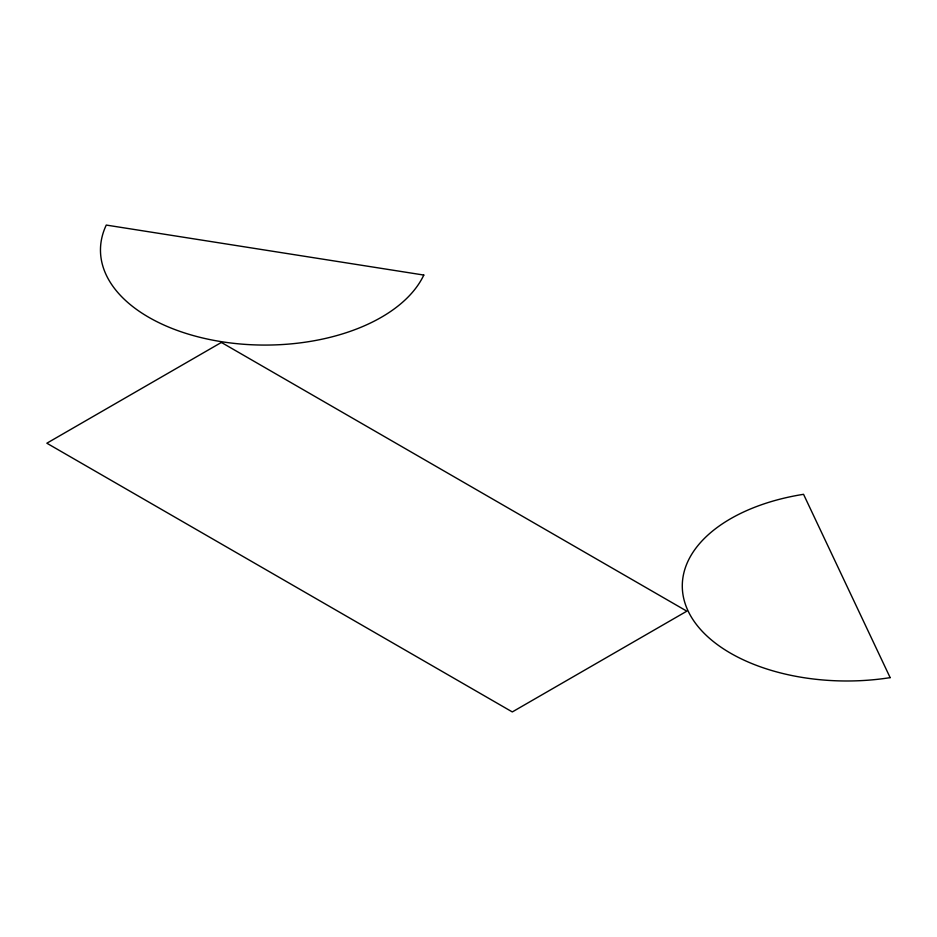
<?xml version="1.0" encoding="UTF-8"?>
<svg xmlns="http://www.w3.org/2000/svg" width="937" height="937" viewBox="0 0 937 937"><rect width="100%" height="100%" fill="white"/><g stroke="black" fill="none" stroke-linecap="round" stroke-linejoin="round"><path stroke-width="1.41" d="M221.39 342.438L46.85 443.213L512.305 711.933L686.844 611.17L221.39 342.438M423.805 275.056L106.268 225.067A164.572 95.012 0 0 0 221.729 341.724A164.572 95.012 0 0 0 423.805 275.056M890.15 677.638L803.548 494.314A164.561 95.012 0 0 0 688.086 610.971A164.561 95.012 0 0 0 890.15 677.638"/></g></svg>
